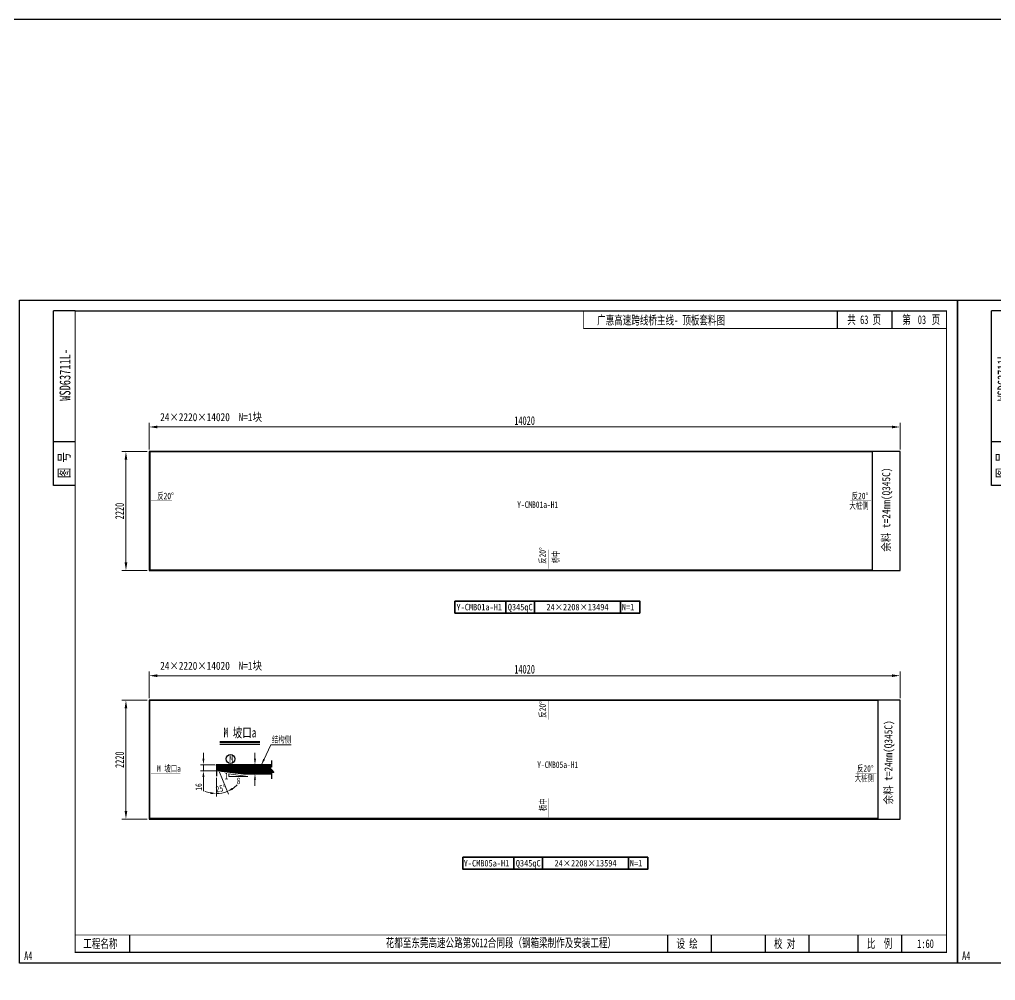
# Model space of a CAD drawing. Extents: x 1629247 to 2251351, y -601856 to -65897.
# Drawn here: x 2104269 to 2122492, y -83837 to -65897 of the extents above; entities that cross this region are included whole.
import ezdxf
from ezdxf.enums import TextEntityAlignment as Align

# ---------------------------------------------------------------- set-up
doc = ezdxf.new("R2010")
doc.units = 0
doc.header["$LTSCALE"] = 2
doc.header["$MEASUREMENT"] = 0
doc.header["$PDMODE"] = 35
doc.header["$PDSIZE"] = 50
doc.linetypes.add('PHANTOM', pattern=[63.5, 31.75, -6.35, 6.35, -6.35, 6.35, -6.35])
doc.layers.get('0').update_dxf_attribs({"linetype": 'CONTINUOUS'})
doc.layers.get('Defpoints').update_dxf_attribs({"linetype": 'CONTINUOUS'})
for name, color, linetype, lineweight in [('1图框轮廓', 7, 'CONTINUOUS', 35), ('文字层', 4, 'CONTINUOUS', 13), ('标注层', 3, 'CONTINUOUS', 13)]:
    doc.layers.add(name, color=color, linetype=linetype, lineweight=lineweight)
doc.layers.add('A3', color=7, linetype='CONTINUOUS')
doc.styles.add('仿宋', font='仿宋_GB2312_1.ttf', dxfattribs={"width": 0.7})
doc.dimstyles.new('标准标注样式-45', dxfattribs={"dimscale": 45, "dimtxt": 2.7, "dimasz": 2.5, "dimexe": 1.25, "dimexo": 0.625, "dimtad": 1, "dimdec": 0, "dimdsep": 46, "dimtxsty": '仿宋', "dimcen": 2.5, "dimclrd": 3, "dimclre": 3, "dimclrt": 4, "dimazin": 0, "dimtfac": 1, "dimtdec": 0, "dimtmove": 0, "dimatfit": 3, "dimfxl": 1.25, "dimlwd": 13, "dimlwe": 13, "dimarcsym": 0})
doc.dimstyles.new('标准标注样式-60', dxfattribs={"dimscale": 60, "dimtxt": 2.7, "dimasz": 2.5, "dimexe": 1.25, "dimexo": 0.625, "dimtad": 1, "dimdec": 0, "dimdsep": 46, "dimtxsty": '仿宋', "dimcen": 2.5, "dimclrd": 3, "dimclre": 3, "dimclrt": 4, "dimazin": 0, "dimtfac": 1, "dimtdec": 0, "dimtmove": 0, "dimatfit": 3, "dimfxl": 1.25, "dimlwd": 13, "dimlwe": 13, "dimarcsym": 0})

# ---------------------------------------------------------------- blocks, each defined once
blk = doc.blocks.new('*D943')
at = {"layer": 'Defpoints', "color": 0}
for p in [(2108690, -79811), (2108665, -79979), (2108699, -79979)]:
    blk.add_point(p, dxfattribs=at)
at = {"layer": '标注层', "color": 3, "linetype": 'ByBlock', "lineweight": 13}
for p, q in [((2108665, -79698), (2108665, -79586)), ((2108665, -79811), (2108665, -79979)), ((2108665, -80091), (2108665, -80204))]:
    blk.add_line(p, q, dxfattribs=at)
at = {"layer": '标注层', "color": 3, "lineweight": 13}
for p, q in [((2108662, -79811), (2108609, -79811)), ((2108670, -79979), (2108609, -79979))]:
    blk.add_line(p, q, dxfattribs=at)
at = {"layer": '标注层', "color": 3}
for points in [[(2108647, -79698), (2108684, -79698), (2108665, -79811)], [(2108647, -80091), (2108684, -80091), (2108665, -79979)]]:
    blk.add_solid(points, dxfattribs=at)
at = {"layer": '标注层', "color": 4, "insert": (2108576, -79895), "char_height": 121.5, "attachment_point": 5, "rotation": 90, "style": '仿宋'}
blk.add_mtext('24', dxfattribs=at)
blk = doc.blocks.new('*D919')
at = {"layer": 'Defpoints', "color": 0}
for p in [(2107945, -79811), (2107945, -79831), (2107990, -79921), (2107945, -80024), (2108081, -80331)]:
    blk.add_point(p, dxfattribs=at)
at = {"layer": '标注层', "color": 3, "lineweight": 13}
for p, q in [((2108000, -79947), (2108168, -80362)), ((2107945, -80052), (2107945, -80405))]:
    blk.add_line(p, q, dxfattribs=at)
at = {"layer": '标注层', "color": 3, "linetype": 'ByBlock', "lineweight": 13}
for start, end in [(246.0041, 258.0021), (270, 292), (303.9979, 315.9959)]:
    blk.add_arc((2107945, -79811), 538, start, end, dxfattribs=at)
at = {"layer": '标注层', "color": 3}
for points in [[(2107835, -80319), (2107831, -80356), (2107945, -80349)], [(2108255, -80274), (2108237, -80240), (2108147, -80310)]]:
    blk.add_solid(points, dxfattribs=at)
at = {"layer": '标注层', "color": 4, "insert": (2108027, -80253), "char_height": 121.5, "attachment_point": 5, "rotation": 10.5492, "style": '仿宋'}
blk.add_mtext('25%%D', dxfattribs=at)
blk = doc.blocks.new('*D920')
at = {"layer": 'Defpoints', "color": 0}
for p in [(2107703, -79811), (2107945, -79811), (2108010, -79924)]:
    blk.add_point(p, dxfattribs=at)
at = {"layer": '标注层', "color": 3, "linetype": 'ByBlock', "lineweight": 13}
for p, q in [((2107703, -79698), (2107703, -79586)), ((2107703, -79811), (2107703, -79924)), ((2107703, -80036), (2107703, -80300))]:
    blk.add_line(p, q, dxfattribs=at)
at = {"layer": '标注层', "color": 3, "lineweight": 13}
for p, q in [((2107917, -79811), (2107646, -79811)), ((2107982, -79924), (2107646, -79924))]:
    blk.add_line(p, q, dxfattribs=at)
at = {"layer": '标注层', "color": 3}
for points in [[(2107684, -79698), (2107721, -79698), (2107703, -79811)], [(2107684, -80036), (2107721, -80036), (2107703, -79924)]]:
    blk.add_solid(points, dxfattribs=at)
at = {"layer": '标注层', "color": 4, "insert": (2107614, -80225), "char_height": 121.5, "attachment_point": 5, "rotation": 90, "style": '仿宋'}
blk.add_mtext('16', dxfattribs=at)
blk = doc.blocks.new('*D784')
at = {"color": 3, "lineweight": 13, "ltscale": 3}
for p, q in [((2106690, -73925), (2106690, -73429)), ((2120710, -73925), (2120710, -73429))]:
    blk.add_line(p, q, dxfattribs=at)
at = {"color": 3, "linetype": 'ByBlock', "lineweight": 13, "ltscale": 3}
blk.add_line((2120560, -73504), (2106840, -73504), dxfattribs=at)
at = {"color": 3, "ltscale": 3}
for points in [[(2106840, -73479), (2106840, -73529), (2106690, -73504)], [(2120560, -73479), (2120560, -73529), (2120710, -73504)]]:
    blk.add_solid(points, dxfattribs=at)
at = {"layer": 'Defpoints', "color": 0, "ltscale": 3}
for p in [(2106690, -73504), (2106690, -73963), (2120710, -73963)]:
    blk.add_point(p, dxfattribs=at)
at = {"color": 4, "ltscale": 3, "insert": (2113700, -73386), "char_height": 162, "attachment_point": 5, "style": '仿宋'}
blk.add_mtext('14020', dxfattribs=at)
blk = doc.blocks.new('*D785')
at = {"color": 3, "lineweight": 13, "ltscale": 3}
for p, q in [((2106652, -73963), (2106181, -73963)), ((2106652, -76183), (2106181, -76183))]:
    blk.add_line(p, q, dxfattribs=at)
at = {"color": 3, "linetype": 'ByBlock', "lineweight": 13, "ltscale": 3}
blk.add_line((2106256, -74113), (2106256, -76033), dxfattribs=at)
at = {"color": 3, "ltscale": 3}
for points in [[(2106231, -74113), (2106281, -74113), (2106256, -73963)], [(2106231, -76033), (2106281, -76033), (2106256, -76183)]]:
    blk.add_solid(points, dxfattribs=at)
at = {"layer": 'Defpoints', "color": 0, "ltscale": 3}
for p in [(2106690, -73963), (2106256, -76183), (2106690, -76183)]:
    blk.add_point(p, dxfattribs=at)
at = {"color": 4, "ltscale": 3, "insert": (2106138, -75073), "char_height": 162, "attachment_point": 5, "rotation": 90, "style": '仿宋'}
blk.add_mtext('2220', dxfattribs=at)
blk = doc.blocks.new('tukuangA4-')
at = {"layer": 'A3'}
for p, q in [((537, 7565), (537, 10327)), ((882, 10327), (537, 10327)), ((12951, 10051), (12951, 10327)), ((13814, 10051), (13814, 10327)), ((882, 8256), (537, 8256)), ((882, 7565), (537, 7565)), ((1745, 173), (1745, 449)), ((10266, 173), (10266, 449)), ((10957, 173), (10957, 449)), ((11811, 173), (11811, 449)), ((12502, 173), (12502, 449)), ((13280, 173), (13280, 449)), ((13971, 173), (13971, 449))]:
    blk.add_line(p, q, dxfattribs=at)
blk.add_lwpolyline([(14850, 10500), (14850, 0), (0, 0), (0, 10500)], close=True, dxfattribs=at)
for points, const_width in [([(882, 10327), (14677, 10327), (14677, 173), (882, 173), (882, 10327)], 17.3), ([(8927, 10051), (8927, 10327)], 13.8), ([(8927, 10051), (14677, 10051)], 13.8), ([(882, 449), (14677, 449)], 13.8)]:
    blk.add_lwpolyline(points, dxfattribs=dict(at, const_width=const_width))
at = {"layer": 'A3', "color": 7, "linetype": 'Continuous', "style": '仿宋', "width": 0.7}
for s, p in [('共    页', (13106, 10120)), ('第     页', (13977, 10120)), ('工程名称', (1009, 242)), ('花都至东莞高速公路第SG12合同段（钢箱梁制作及安装工程）', (5798, 255)), ('设 绘', (10401, 242)), ('校 对', (11946, 242)), ('比  例', (13415, 242))]:
    blk.add_text(s, height=138.1, dxfattribs=at).set_placement(p)
blk.add_text('WSD63711L-', height=172.6, rotation=90, dxfattribs=at).set_placement((806, 9316), align=Align.CENTER)
blk.add_text('图 号', height=172.6, rotation=90, dxfattribs=at).set_placement((793, 7681))
blk.add_text('A4', height=138.1, dxfattribs=at).set_placement((139, 50), align=Align.CENTER)
blk = doc.blocks.new('*D786')
at = {"color": 3, "lineweight": 13, "ltscale": 3}
for p, q in [((2106690, -78568), (2106690, -78072)), ((2120710, -78568), (2120710, -78072))]:
    blk.add_line(p, q, dxfattribs=at)
at = {"color": 3, "linetype": 'ByBlock', "lineweight": 13, "ltscale": 3}
blk.add_line((2120560, -78147), (2106840, -78147), dxfattribs=at)
at = {"color": 3, "ltscale": 3}
for points in [[(2106840, -78122), (2106840, -78172), (2106690, -78147)], [(2120560, -78122), (2120560, -78172), (2120710, -78147)]]:
    blk.add_solid(points, dxfattribs=at)
at = {"layer": 'Defpoints', "color": 0, "ltscale": 3}
for p in [(2106690, -78147), (2106690, -78605), (2120710, -78605)]:
    blk.add_point(p, dxfattribs=at)
at = {"color": 4, "ltscale": 3, "insert": (2113700, -78028), "char_height": 162, "attachment_point": 5, "style": '仿宋'}
blk.add_mtext('14020', dxfattribs=at)
blk = doc.blocks.new('*D787')
at = {"color": 3, "lineweight": 13, "ltscale": 3}
for p, q in [((2106652, -78605), (2106181, -78605)), ((2106652, -80825), (2106181, -80825))]:
    blk.add_line(p, q, dxfattribs=at)
at = {"color": 3, "linetype": 'ByBlock', "lineweight": 13, "ltscale": 3}
blk.add_line((2106256, -78755), (2106256, -80675), dxfattribs=at)
at = {"color": 3, "ltscale": 3}
for points in [[(2106231, -78755), (2106281, -78755), (2106256, -78605)], [(2106231, -80675), (2106281, -80675), (2106256, -80825)]]:
    blk.add_solid(points, dxfattribs=at)
at = {"layer": 'Defpoints', "color": 0, "ltscale": 3}
for p in [(2106690, -78605), (2106256, -80825), (2106690, -80825)]:
    blk.add_point(p, dxfattribs=at)
at = {"color": 4, "ltscale": 3, "insert": (2106138, -79715), "char_height": 162, "attachment_point": 5, "rotation": 90, "style": '仿宋'}
blk.add_mtext('2220', dxfattribs=at)

msp = doc.modelspace()

# ---------------------------------------------------------------- hatches: boundary and pattern name
at = {"layer": '标注层', "linetype": 'PHANTOM'}
h = msp.add_hatch(dxfattribs=at)
h.set_pattern_fill('ANSI31', color=8, scale=150, style=0)
h.set_pattern_definition([(45, (2107944.888, -79978.795), (-13.25825, 13.25825), [])])
h.paths.add_polyline_path([(2108970.8, -79978.8), (2108970.8, -79952.5), (2109014.6, -79952.5), (2108927.1, -79852.5), (2108970.8, -79852.5), (2108970.8, -79810.8), (2107944.9, -79810.8), (2107989.6, -79921.4), (2108448.9, -79978.8)])
h.paths.add_polyline_path([(2108485.4, -79974.1), (2108485.4, -79815.5), (2108667.6, -79815.5), (2108667.6, -79974.1)], flags=24)

# ---------------------------------------------------------------- linework, layer by layer
at = {"color": 7, "ltscale": 3}
msp.add_line((2107944.9, -79830.8), (2107944.9, -80024.4), dxfattribs=at)
at = {"color": 8, "ltscale": 3}
for points in [[(2065547.6, -218566.9), (2251350.7, -218566.9), (2251350.7, -65896.9), (2065547.6, -65896.9)], [(2106689.6, -76182.8), (2120709.6, -76182.8), (2120709.6, -73962.8), (2106689.6, -73962.8)], [(2106689.6, -80825.2), (2120709.6, -80825.2), (2120709.6, -78605.2), (2106689.6, -78605.2)]]:
    msp.add_lwpolyline(points, close=True, dxfattribs=at)
at = {"color": 1}
for points in [[(2106699.6, -76172.8), (2120193.9, -76172.8), (2120193.9, -73964.8), (2106699.6, -73964.8)], [(2106699.6, -78607.2), (2120293.5, -78607.2), (2120293.5, -80815.2), (2106699.6, -80815.2)]]:
    msp.add_lwpolyline(points, close=True, dxfattribs=at)
at = {"color": 7}
msp.add_lwpolyline([(2108970.8, -79731.3), (2108970.8, -79852.5), (2108927.1, -79852.5), (2109014.6, -79952.5), (2108970.8, -79952.5), (2108970.8, -80073.6)], dxfattribs=at)
at = {"color": 3, "ltscale": 3}
msp.add_circle((2108207.6, -79701.7), 82.7, dxfattribs=at)
at = {"layer": '1图框轮廓', "color": 30, "ltscale": 3}
for p, q in [((2113350.7, -76979.1), (2113350.7, -76754.1)), ((2113885.2, -76979.1), (2113885.2, -76754.1)), ((2115489.2, -76979.1), (2115489.2, -76754.1)), ((2113500.2, -81760.9), (2113500.2, -81535.9)), ((2114034.7, -81760.9), (2114034.7, -81535.9)), ((2115638.7, -81760.9), (2115638.7, -81535.9))]:
    msp.add_line(p, q, dxfattribs=at)
for points in [[(2112399.2, -76754.1), (2115849.2, -76754.1), (2115849.2, -76979.1), (2112399.2, -76979.1)], [(2112548.7, -81535.9), (2115998.7, -81535.9), (2115998.7, -81760.9), (2112548.7, -81760.9)]]:
    msp.add_lwpolyline(points, close=True, dxfattribs=at)
at = {"layer": '1图框轮廓', "color": 207}
msp.add_lwpolyline([(2108970.8, -79978.8), (2108448.9, -79978.8), (2107989.6, -79921.4), (2107944.9, -79810.8), (2108970.8, -79810.8)], dxfattribs=at)
at = {"layer": '文字层', "lineweight": 50}
msp.add_line((2108755.2, -79387), (2108012, -79387), dxfattribs=at)
at = {"layer": '文字层', "lineweight": 20}
msp.add_line((2108755.2, -79432), (2108012, -79432), dxfattribs=at)
at = {"layer": '标注层', "color": 42}
for points in [[(2106718.8, -74877.5, 0, 25, 0), (2106793.6, -74877.5, 5, 5, 0), (2107114.4, -74877.5, 5, 5, 0)], [(2120174.7, -74877.5, 0, 25, 0), (2120099.9, -74877.5, 5, 5, 0), (2119779, -74877.5, 5, 5, 0)], [(2114152.7, -76155.5, 0, 25, 0), (2114152.7, -76080.7, 5, 5, 0), (2114152.7, -75796.1, 5, 5, 0)], [(2114152.7, -78607.2, 0, 25, 0), (2114152.7, -78682.1, 5, 5, 0), (2114152.7, -78966.7, 5, 5, 0)], [(2106718.8, -79980.2, 0, 25, 0), (2106793.6, -79980.2, 5, 5, 0), (2107270.4, -79980.2, 5, 5, 0)], [(2120274.3, -79966.2, 0, 25, 0), (2120199.5, -79966.2, 5, 5, 0), (2119878.7, -79966.2, 5, 5, 0)], [(2114152.7, -80796.3, 0, 25, 0), (2114152.7, -80721.5, 5, 5, 0), (2114152.7, -80436.9, 5, 5, 0)]]:
    msp.add_lwpolyline(points, format="xyseb", dxfattribs=at)
at = {"layer": '标注层', "color": 7}
msp.add_lwpolyline([(2108174.7, -79982.1), (2108533.1, -80026.9), (2108533.1, -80026.9), (2108174.7, -80026.9)], close=True, dxfattribs=at)

# ---------------------------------------------------------------- block references
at = {"color": 8, "xscale": 1.179310345090926, "yscale": 1.179310344828991, "zscale": 1.179310344827586}
for p in [(2104268.7, -83516.8), (2121781.5, -83516.8)]:
    msp.add_blockref('tukuangA4-', p, dxfattribs=at)

# ---------------------------------------------------------------- texts
at = {"color": 7, "style": '仿宋', "width": 0.85}
for s, p in [('24×2220×14020', (2106895.1, -73395)), ('N=1块', (2108359.4, -73395)), ('24×2220×14020', (2106895.1, -78037.4)), ('N=1块', (2108359.4, -78037.4))]:
    msp.add_text(s, height=150, dxfattribs=at).set_placement(p)
for p in [(2120451.3, -75833.6), (2120491.5, -80552.2)]:
    msp.add_text('余料 t=24mm(Q345C)', height=150, rotation=90, dxfattribs=at).set_placement(p, align=Align.MIDDLE_LEFT)
at = {"color": 6, "linetype": 'PHANTOM', "ltscale": 10, "style": '仿宋', "width": 0.7}
for s, p in [('Y-CMB01a-H1', (2113944, -75014.3)), ('Y-CMB05a-H1', (2114317.9, -79870.6))]:
    msp.add_text(s, height=121.5, dxfattribs=at).set_placement(p, align=Align.CENTER)
at = {"color": 7, "style": '仿宋', "width": 0.85}
for s, p in [('Y-CMB01a-H1', (2112852.9, -76866.6)), ('Q345qC', (2113618, -76866.6)), ('24×2208×13494', (2114687.2, -76866.6)), ('N=1 ', (2115669.2, -76866.6)), ('Y-CMB05a-H1', (2112988.1, -81648.4)), ('Q345qC', (2113767.4, -81648.4)), ('24×2208×13594', (2114836.7, -81648.4)), ('N=1 ', (2115818.7, -81648.4))]:
    msp.add_text(s, height=121.5, dxfattribs=at).set_placement(p, align=Align.MIDDLE_CENTER)
at = {"layer": 'A3', "color": 6, "linetype": 'Continuous', "style": '仿宋', "width": 0.7}
msp.add_text('广惠高速跨线桥主线- 顶板套料图', height=162.857, dxfattribs=at).set_placement((2115053.4, -71591.7))
at = {"layer": 'A3', "color": 1, "linetype": 'Continuous', "style": '仿宋', "width": 0.7}
for s, p in [('63', (2119963.9, -71582.6)), ('03', (2121041.1, -71582.6))]:
    msp.add_text(s, height=162.86, dxfattribs=at).set_placement(p)
at = {"layer": 'A3', "color": 7, "linetype": 'Continuous', "style": '仿宋', "width": 0.7}
msp.add_text('1:60', height=162.86, dxfattribs=at).set_placement((2121030.7, -83231.9))
at = {"layer": '文字层', "color": 1, "style": '仿宋', "width": 0.7}
msp.add_text('M 坡口a', height=180, dxfattribs=at).set_placement((2108080.3, -79299.9))
at = {"layer": '标注层', "color": 42, "style": '仿宋', "width": 0.7}
for s, p in [('反20%%D', (2106840.2, -74852.2)), ('大桩侧', (2119764.3, -75033.3)), ('反20%%D', (2119807.8, -74852.2)), ('M 坡口a', (2106835.7, -79941)), ('反20%%D', (2119907.4, -79941)), ('大桩侧', (2119863.9, -80122))]:
    msp.add_text(s, height=121.5, dxfattribs=at).set_placement(p)
for s, p in [('反20%%D', (2114095.6, -76058.8)), ('桥中', (2114343.9, -76048.9)), ('反20%%D', (2114095.6, -78931.6)), ('桥中', (2114105.1, -80674.6))]:
    msp.add_text(s, height=121.5, rotation=90, dxfattribs=at).set_placement(p)
at = {"layer": '标注层', "color": 4, "style": '仿宋', "width": 0.7}
for s, p in [('结构侧', (2108981.3, -79399.3)), ('1', (2108099, -80079.4)), ('8', (2108323.4, -80171.5))]:
    msp.add_text(s, height=121.5, dxfattribs=at).set_placement(p)
at = {"layer": '标注层', "color": 2, "style": '仿宋', "width": 0.7}
msp.add_text('M', height=121.5, dxfattribs=at).set_placement((2108187.2, -79759.1))

# ---------------------------------------------------------------- dimensions: what is measured, and where the dimension line sits
at = {"color": 8, "ltscale": 3}
for base, p1, p2, picture, middle in [((2106689.6, -73504.1), (2120709.6, -73962.8), (2106689.6, -73962.8), '*D784', (2113699.6, -73385.6)), ((2106689.6, -78146.6), (2120709.6, -78605.2), (2106689.6, -78605.2), '*D786', (2113699.6, -78028.1))]:
    dim = msp.add_linear_dim(base=base, p1=p1, p2=p2, dimstyle='标准标注样式-60', dxfattribs=at)
    dim.commit()
    dim.dimension.update_dxf_attribs({"geometry": picture, "text_midpoint": middle})
for base, p1, p2, picture, middle in [((2106256.2, -76182.8), (2106689.6, -73962.8), (2106689.6, -76182.8), '*D785', (2106137.7, -75072.8)), ((2106256.2, -80825.2), (2106689.6, -78605.2), (2106689.6, -80825.2), '*D787', (2106137.7, -79715.2))]:
    dim = msp.add_linear_dim(base=base, p1=p1, p2=p2, angle=90, dimstyle='标准标注样式-60', dxfattribs=at)
    dim.commit()
    dim.dimension.update_dxf_attribs({"geometry": picture, "text_midpoint": middle})
at = {"layer": '标注层', "color": 7}
dim = msp.add_linear_dim(base=(2107702.5, -79810.8), p1=(2108010.2, -79924), p2=(2107944.9, -79810.8), angle=90, dimstyle='标准标注样式-45', override={"dimlfac": 0.142857}, dxfattribs=at)
dim.commit()
dim.dimension.update_dxf_attribs({"geometry": '*D920', "text_midpoint": (2107702.5, -80224.7), "dimtype": 160})
dim = msp.add_linear_dim(base=(2108665.4, -79978.8), p1=(2108690.3, -79810.8), p2=(2108698.6, -79978.8), angle=270, dimstyle='标准标注样式-45', override={"dimlfac": 0.142857}, dxfattribs=at)
dim.commit()
dim.dimension.update_dxf_attribs({"geometry": '*D943', "text_midpoint": (2108576.5, -79894.8)})
dim = msp.add_angular_dim_2l(base=(2108081.2, -80331.5), line1=((2107989.6, -79921.4), (2107944.9, -79810.8)), line2=((2107944.9, -79830.8), (2107944.9, -80024.4)), text='25%%D', dimstyle='标准标注样式-45', override={"dimlfac": 0.142857, "dimadec": 0}, dxfattribs=at)
dim.commit()
dim.dimension.update_dxf_attribs({"geometry": '*D919', "text_midpoint": (2108043.4, -80339.9), "dimtype": 162})

# ---------------------------------------------------------------- leaders
at = {"color": 7, "ltscale": 3}
msp.add_leader([(2108787, -79810.8), (2108958.5, -79436), (2109341.7, -79436)], dimstyle='标准标注样式-45', override={"dimgap": 0.625, "dimtad": 0}, dxfattribs=at)

doc.saveas('drawing.dxf')
